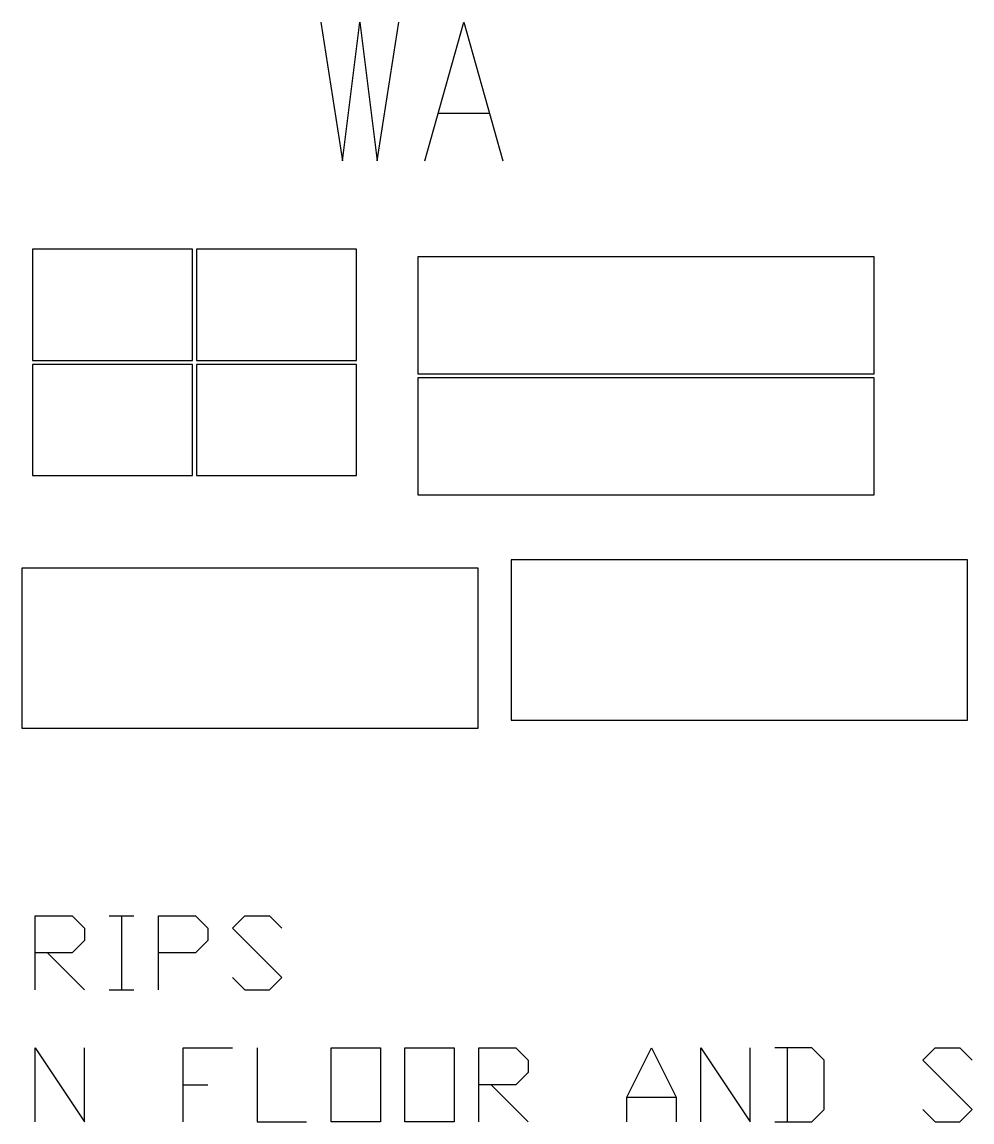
# Model space of a CAD drawing. Extents: x -900 to 7408, y -3188 to 1710.
# Drawn here: x 3399 to 5356, y -3188 to -922 of the extents above; entities that cross this region are included whole.
import ezdxf

# ---------------------------------------------------------------- set-up
doc = ezdxf.new("R2010")
doc.units = 0
doc.layers.add('Default_Layer', color=1, linetype='CONTINUOUS')

msp = doc.modelspace()

# ---------------------------------------------------------------- linework, layer by layer
at = {"layer": 'Default_Layer'}
for points in [[(4014.6, -921.9), (4059.3, -1207.6), (4095, -921.9), (4130.7, -1207.6), (4175.3, -921.9)], [(4228.9, -1207.6), (4309.3, -921.9), (4389.7, -1207.6)], [(4255.7, -1109.4), (4362.9, -1109.4)], [(3425.9, -2915.4), (3425.9, -2763), (3502.1, -2763), (3527.5, -2788.4), (3527.5, -2813.8), (3502.1, -2839.2), (3425.9, -2839.2)], [(3578.3, -2763), (3629.1, -2763)], [(3603.7, -2763), (3603.7, -2915.4)], [(3679.9, -2915.4), (3679.9, -2763), (3756.1, -2763), (3781.5, -2788.4), (3781.5, -2813.8), (3756.1, -2839.2), (3679.9, -2839.2)], [(3832.3, -2890), (3857.7, -2915.4), (3908.5, -2915.4), (3933.9, -2890), (3832.3, -2788.4), (3857.7, -2763), (3908.5, -2763), (3933.9, -2788.4)], [(3451.3, -2839.2), (3527.5, -2915.4)], [(3578.3, -2915.4), (3629.1, -2915.4)], [(3425.9, -3187.5), (3425.9, -3035.1), (3527.5, -3187.5), (3527.5, -3035.1)], [(3730.7, -3187.5), (3730.7, -3035.1), (3832.3, -3035.1)], [(3883.1, -3035.1), (3883.1, -3187.5), (3984.7, -3187.5)], [(4340.3, -3187.5), (4340.3, -3035.1), (4416.5, -3035.1), (4441.9, -3060.5), (4441.9, -3085.9), (4416.5, -3111.3), (4340.3, -3111.3)], [(4645.1, -3187.5), (4645.1, -3136.7), (4695.9, -3035.1), (4746.7, -3136.7), (4746.7, -3187.5)], [(4797.5, -3187.5), (4797.5, -3035.1), (4899.1, -3187.5), (4899.1, -3035.1)], [(4949.9, -3187.5), (5026.1, -3187.5), (5051.5, -3162.1), (5051.5, -3060.5), (5026.1, -3035.1), (4949.9, -3035.1)], [(4975.3, -3035.1), (4975.3, -3187.5)], [(5254.7, -3162.1), (5280.1, -3187.5), (5330.9, -3187.5), (5356.3, -3162.1), (5254.7, -3060.5), (5280.1, -3035.1), (5330.9, -3035.1), (5356.3, -3060.5)], [(3730.7, -3111.3), (3781.5, -3111.3)], [(4365.7, -3111.3), (4441.9, -3187.5)], [(4645.1, -3136.7), (4746.7, -3136.7)]]:
    msp.add_lwpolyline(points, dxfattribs=at)
for points in [[(3420.2, -1619.1), (3750.2, -1619.1), (3750.2, -1390.1), (3420.2, -1390.1), (3420.2, -1619.1)], [(3758.3, -1619.1), (4088.3, -1619.1), (4088.3, -1390.1), (3758.3, -1390.1), (3758.3, -1619.1)], [(4214.7, -1405.5), (4214.7, -1646.5), (5154.7, -1646.5), (5154.7, -1405.5), (4214.7, -1405.5)], [(3420.2, -1856.2), (3750.2, -1856.2), (3750.2, -1627.2), (3420.2, -1627.2), (3420.2, -1856.2)], [(3758.3, -1856.2), (4088.3, -1856.2), (4088.3, -1627.2), (3758.3, -1627.2), (3758.3, -1856.2)], [(4214.7, -1654.6), (4214.7, -1895.6), (5154.7, -1895.6), (5154.7, -1654.6), (4214.7, -1654.6)], [(5346.7, -2359.6), (5346.7, -2029.6), (4406.7, -2029.6), (4406.7, -2359.6), (5346.7, -2359.6)], [(4338.7, -2376.5), (4338.7, -2046.5), (3398.7, -2046.5), (3398.7, -2376.5), (4338.7, -2376.5)], [(4035.5, -3187.5), (4035.5, -3035.1), (4137.1, -3035.1), (4137.1, -3187.5), (4035.5, -3187.5)], [(4187.9, -3187.5), (4187.9, -3035.1), (4289.5, -3035.1), (4289.5, -3187.5), (4187.9, -3187.5)]]:
    msp.add_lwpolyline(points, close=True, dxfattribs=at)

doc.saveas('drawing.dxf')
